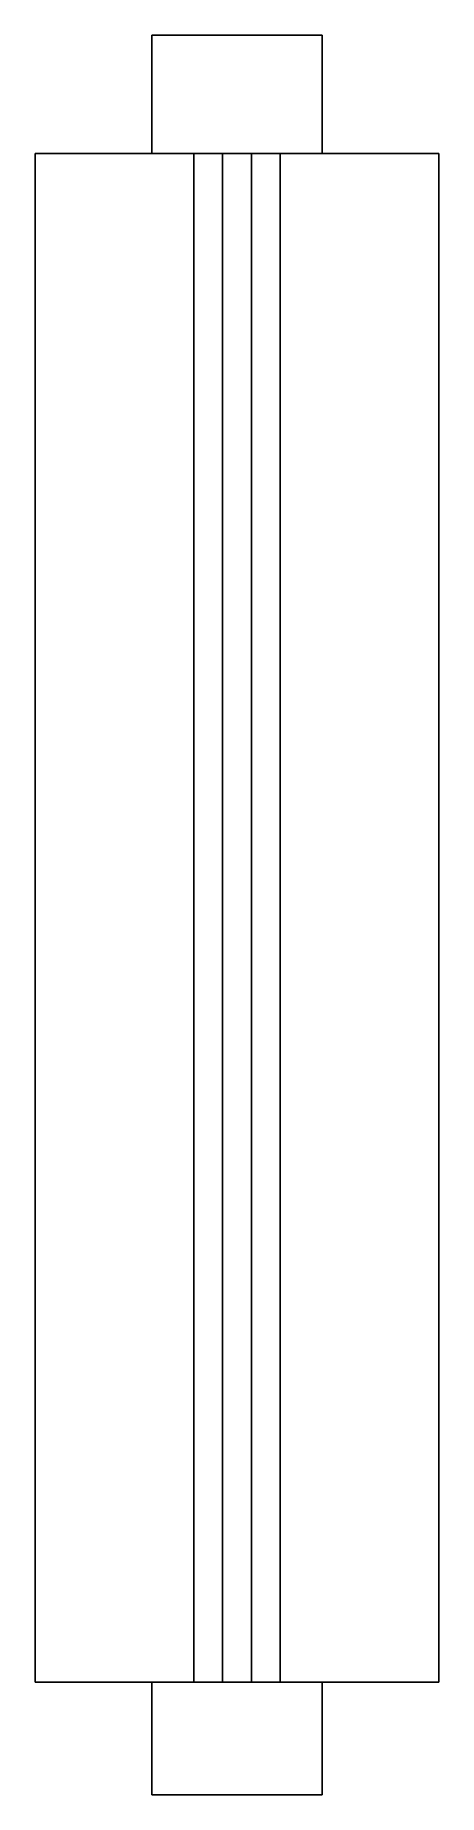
# Model space of a CAD drawing. Header units: metres. Extents: x 0 to 14, y -61 to 0.
import ezdxf

# ---------------------------------------------------------------- set-up
doc = ezdxf.new("R2010")
doc.units = ezdxf.units.M

msp = doc.modelspace()

# ---------------------------------------------------------------- linework, layer by layer
for points in [[(4.05, 0), (4.055, 0), (4.06, 0), (4.066, 0), (4.075, 0), (4.091, 0), (4.106, 0), (4.122, 0), (4.146, 0), (4.172, 0), (4.197, 0), (4.226, 0), (4.261, 0), (4.297, 0), (4.332, 0), (4.374, 0), (4.419, 0), (4.464, 0), (4.51, 0), (4.563, 0), (4.617, 0), (4.671, 0), (4.729, 0), (4.791, 0), (4.852, 0), (4.914, 0), (4.983, 0), (5.052, 0), (5.121, 0), (5.193, 0), (5.269, 0), (5.344, 0), (5.42, 0), (5.5, 0), (5.581, 0), (5.662, 0), (5.744, 0), (5.83, 0), (5.916, 0), (6.001, 0), (6.089, 0), (6.178, 0), (6.267, 0), (6.357, 0), (6.448, 0), (6.539, 0), (6.631, 0), (6.723, 0), (6.815, 0), (6.908, 0), (7, 0)], [(4.05, -4.1), (4.05, -4.018), (4.05, -3.936), (4.05, -3.854), (4.05, -3.772), (4.05, -3.69), (4.05, -3.608), (4.05, -3.526), (4.05, -3.444), (4.05, -3.362), (4.05, -3.28), (4.05, -3.198), (4.05, -3.116), (4.05, -3.034), (4.05, -2.952), (4.05, -2.87), (4.05, -2.788), (4.05, -2.706), (4.05, -2.624), (4.05, -2.542), (4.05, -2.46), (4.05, -2.378), (4.05, -2.296), (4.05, -2.214), (4.05, -2.132), (4.05, -2.05), (4.05, -1.968), (4.05, -1.886), (4.05, -1.804), (4.05, -1.722), (4.05, -1.64), (4.05, -1.558), (4.05, -1.476), (4.05, -1.394), (4.05, -1.312), (4.05, -1.23), (4.05, -1.148), (4.05, -1.066), (4.05, -0.984), (4.05, -0.902), (4.05, -0.82), (4.05, -0.738), (4.05, -0.656), (4.05, -0.574), (4.05, -0.492), (4.05, -0.41), (4.05, -0.328), (4.05, -0.246), (4.05, -0.164), (4.05, -0.082), (4.05, 0)], [(7, 0), (7.092, 0), (7.185, 0), (7.277, 0), (7.369, 0), (7.461, 0), (7.552, 0), (7.643, 0), (7.733, 0), (7.822, 0), (7.911, 0), (7.999, 0), (8.084, 0), (8.17, 0), (8.256, 0), (8.338, 0), (8.419, 0), (8.5, 0), (8.58, 0), (8.656, 0), (8.731, 0), (8.807, 0), (8.879, 0), (8.948, 0), (9.017, 0), (9.086, 0), (9.148, 0), (9.209, 0), (9.271, 0), (9.329, 0), (9.383, 0), (9.437, 0), (9.49, 0), (9.536, 0), (9.581, 0), (9.626, 0), (9.668, 0), (9.703, 0), (9.739, 0), (9.774, 0), (9.803, 0), (9.828, 0), (9.854, 0), (9.878, 0), (9.894, 0), (9.909, 0), (9.925, 0), (9.934, 0), (9.94, 0), (9.945, 0), (9.95, 0)], [(9.95, -4.1), (9.95, -4.018), (9.95, -3.936), (9.95, -3.854), (9.95, -3.772), (9.95, -3.69), (9.95, -3.608), (9.95, -3.526), (9.95, -3.444), (9.95, -3.362), (9.95, -3.28), (9.95, -3.198), (9.95, -3.116), (9.95, -3.034), (9.95, -2.952), (9.95, -2.87), (9.95, -2.788), (9.95, -2.706), (9.95, -2.624), (9.95, -2.542), (9.95, -2.46), (9.95, -2.378), (9.95, -2.296), (9.95, -2.214), (9.95, -2.132), (9.95, -2.05), (9.95, -1.968), (9.95, -1.886), (9.95, -1.804), (9.95, -1.722), (9.95, -1.64), (9.95, -1.558), (9.95, -1.476), (9.95, -1.394), (9.95, -1.312), (9.95, -1.23), (9.95, -1.148), (9.95, -1.066), (9.95, -0.984), (9.95, -0.902), (9.95, -0.82), (9.95, -0.738), (9.95, -0.656), (9.95, -0.574), (9.95, -0.492), (9.95, -0.41), (9.95, -0.328), (9.95, -0.246), (9.95, -0.164), (9.95, -0.082), (9.95, 0)], [(0, -57.1), (0, -56.04), (0, -54.98), (0, -53.92), (0, -52.86), (0, -51.8), (0, -50.74), (0, -49.68), (0, -48.62), (0, -47.56), (0, -46.5), (0, -45.44), (0, -44.38), (0, -43.32), (0, -42.26), (0, -41.2), (0, -40.14), (0, -39.08), (0, -38.02), (0, -36.96), (0, -35.9), (0, -34.84), (0, -33.78), (0, -32.72), (0, -31.66), (0, -30.6), (0, -29.54), (0, -28.48), (0, -27.42), (0, -26.36), (0, -25.3), (0, -24.24), (0, -23.18), (0, -22.12), (0, -21.06), (0, -20), (0, -18.94), (0, -17.88), (0, -16.82), (0, -15.76), (0, -14.7), (0, -13.64), (0, -12.58), (0, -11.52), (0, -10.46), (0, -9.4), (0, -8.34), (0, -7.28), (0, -6.22), (0, -5.16), (0, -4.1)], [(4.278, -4.1), (4.13, -4.1), (3.981, -4.1), (3.833, -4.1), (3.688, -4.1), (3.546, -4.1), (3.404, -4.1), (3.262, -4.1), (3.126, -4.1), (2.992, -4.1), (2.857, -4.1), (2.725, -4.1), (2.599, -4.1), (2.473, -4.1), (2.347, -4.1), (2.227, -4.1), (2.11, -4.1), (1.993, -4.1), (1.877, -4.1), (1.77, -4.1), (1.663, -4.1), (1.556, -4.1), (1.455, -4.1), (1.359, -4.1), (1.263, -4.1), (1.167, -4.1), (1.082, -4.1), (0.997, -4.1), (0.912, -4.1), (0.832, -4.1), (0.76, -4.1), (0.687, -4.1), (0.614, -4.1), (0.552, -4.1), (0.492, -4.1), (0.431, -4.1), (0.375, -4.1), (0.328, -4.1), (0.28, -4.1), (0.233, -4.1), (0.195, -4.1), (0.161, -4.1), (0.127, -4.1), (0.095, -4.1), (0.074, -4.1), (0.054, -4.1), (0.033, -4.1), (0.021, -4.1), (0.014, -4.1), (0.007, -4.1), (0, -4.1)], [(4.278, -4.1), (4.32, -4.1), (4.362, -4.1), (4.405, -4.1), (4.446, -4.1), (4.487, -4.1), (4.527, -4.1), (4.568, -4.1), (4.607, -4.1), (4.645, -4.1), (4.684, -4.1), (4.721, -4.1), (4.757, -4.1), (4.793, -4.1), (4.83, -4.1), (4.864, -4.1), (4.897, -4.1), (4.931, -4.1), (4.964, -4.1), (4.994, -4.1), (5.025, -4.1), (5.055, -4.1), (5.084, -4.1), (5.112, -4.1), (5.139, -4.1), (5.167, -4.1), (5.191, -4.1), (5.215, -4.1), (5.239, -4.1), (5.262, -4.1), (5.283, -4.1), (5.304, -4.1), (5.325, -4.1), (5.342, -4.1), (5.36, -4.1), (5.377, -4.1), (5.393, -4.1), (5.406, -4.1), (5.42, -4.1), (5.433, -4.1), (5.444, -4.1), (5.454, -4.1), (5.464, -4.1), (5.473, -4.1), (5.479, -4.1), (5.485, -4.1), (5.49, -4.1), (5.494, -4.1), (5.496, -4.1), (5.498, -4.1), (5.5, -4.1)], [(5.5, -57.1), (5.5, -56.04), (5.5, -54.98), (5.5, -53.92), (5.5, -52.86), (5.5, -51.8), (5.5, -50.74), (5.5, -49.68), (5.5, -48.62), (5.5, -47.56), (5.5, -46.5), (5.5, -45.44), (5.5, -44.38), (5.5, -43.32), (5.5, -42.26), (5.5, -41.2), (5.5, -40.14), (5.5, -39.08), (5.5, -38.02), (5.5, -36.96), (5.5, -35.9), (5.5, -34.84), (5.5, -33.78), (5.5, -32.72), (5.5, -31.66), (5.5, -30.6), (5.5, -29.54), (5.5, -28.48), (5.5, -27.42), (5.5, -26.36), (5.5, -25.3), (5.5, -24.24), (5.5, -23.18), (5.5, -22.12), (5.5, -21.06), (5.5, -20), (5.5, -18.94), (5.5, -17.88), (5.5, -16.82), (5.5, -15.76), (5.5, -14.7), (5.5, -13.64), (5.5, -12.58), (5.5, -11.52), (5.5, -10.46), (5.5, -9.4), (5.5, -8.34), (5.5, -7.28), (5.5, -6.22), (5.5, -5.16), (5.5, -4.1)], [(5.5, -4.1), (5.52, -4.1), (5.54, -4.1), (5.56, -4.1), (5.58, -4.1), (5.6, -4.1), (5.62, -4.1), (5.64, -4.1), (5.66, -4.1), (5.68, -4.1), (5.7, -4.1), (5.72, -4.1), (5.74, -4.1), (5.76, -4.1), (5.78, -4.1), (5.8, -4.1), (5.82, -4.1), (5.84, -4.1), (5.86, -4.1), (5.88, -4.1), (5.9, -4.1), (5.92, -4.1), (5.94, -4.1), (5.96, -4.1), (5.98, -4.1), (6, -4.1), (6.02, -4.1), (6.04, -4.1), (6.06, -4.1), (6.08, -4.1), (6.1, -4.1), (6.12, -4.1), (6.14, -4.1), (6.16, -4.1), (6.18, -4.1), (6.2, -4.1), (6.22, -4.1), (6.24, -4.1), (6.26, -4.1), (6.28, -4.1), (6.3, -4.1), (6.32, -4.1), (6.34, -4.1), (6.36, -4.1), (6.38, -4.1), (6.4, -4.1), (6.42, -4.1), (6.44, -4.1), (6.46, -4.1), (6.48, -4.1), (6.5, -4.1)], [(7.5, -4.1), (7.48, -4.1), (7.46, -4.1), (7.44, -4.1), (7.42, -4.1), (7.4, -4.1), (7.38, -4.1), (7.36, -4.1), (7.34, -4.1), (7.32, -4.1), (7.3, -4.1), (7.28, -4.1), (7.26, -4.1), (7.24, -4.1), (7.22, -4.1), (7.2, -4.1), (7.18, -4.1), (7.16, -4.1), (7.14, -4.1), (7.12, -4.1), (7.1, -4.1), (7.08, -4.1), (7.06, -4.1), (7.04, -4.1), (7.02, -4.1), (7, -4.1), (6.98, -4.1), (6.96, -4.1), (6.94, -4.1), (6.92, -4.1), (6.9, -4.1), (6.88, -4.1), (6.86, -4.1), (6.84, -4.1), (6.82, -4.1), (6.8, -4.1), (6.78, -4.1), (6.76, -4.1), (6.74, -4.1), (6.72, -4.1), (6.7, -4.1), (6.68, -4.1), (6.66, -4.1), (6.64, -4.1), (6.62, -4.1), (6.6, -4.1), (6.58, -4.1), (6.56, -4.1), (6.54, -4.1), (6.52, -4.1), (6.5, -4.1)], [(6.5, -4.1), (6.5, -5.16), (6.5, -6.22), (6.5, -7.28), (6.5, -8.34), (6.5, -9.4), (6.5, -10.46), (6.5, -11.52), (6.5, -12.58), (6.5, -13.64), (6.5, -14.7), (6.5, -15.76), (6.5, -16.82), (6.5, -17.88), (6.5, -18.94), (6.5, -20), (6.5, -21.06), (6.5, -22.12), (6.5, -23.18), (6.5, -24.24), (6.5, -25.3), (6.5, -26.36), (6.5, -27.42), (6.5, -28.48), (6.5, -29.54), (6.5, -30.6), (6.5, -31.66), (6.5, -32.72), (6.5, -33.78), (6.5, -34.84), (6.5, -35.9), (6.5, -36.96), (6.5, -38.02), (6.5, -39.08), (6.5, -40.14), (6.5, -41.2), (6.5, -42.26), (6.5, -43.32), (6.5, -44.38), (6.5, -45.44), (6.5, -46.5), (6.5, -47.56), (6.5, -48.62), (6.5, -49.68), (6.5, -50.74), (6.5, -51.8), (6.5, -52.86), (6.5, -53.92), (6.5, -54.98), (6.5, -56.04), (6.5, -57.1)], [(7.5, -57.1), (7.5, -56.04), (7.5, -54.98), (7.5, -53.92), (7.5, -52.86), (7.5, -51.8), (7.5, -50.74), (7.5, -49.68), (7.5, -48.62), (7.5, -47.56), (7.5, -46.5), (7.5, -45.44), (7.5, -44.38), (7.5, -43.32), (7.5, -42.26), (7.5, -41.2), (7.5, -40.14), (7.5, -39.08), (7.5, -38.02), (7.5, -36.96), (7.5, -35.9), (7.5, -34.84), (7.5, -33.78), (7.5, -32.72), (7.5, -31.66), (7.5, -30.6), (7.5, -29.54), (7.5, -28.48), (7.5, -27.42), (7.5, -26.36), (7.5, -25.3), (7.5, -24.24), (7.5, -23.18), (7.5, -22.12), (7.5, -21.06), (7.5, -20), (7.5, -18.94), (7.5, -17.88), (7.5, -16.82), (7.5, -15.76), (7.5, -14.7), (7.5, -13.64), (7.5, -12.58), (7.5, -11.52), (7.5, -10.46), (7.5, -9.4), (7.5, -8.34), (7.5, -7.28), (7.5, -6.22), (7.5, -5.16), (7.5, -4.1)], [(7.5, -4.1), (7.52, -4.1), (7.54, -4.1), (7.56, -4.1), (7.58, -4.1), (7.6, -4.1), (7.62, -4.1), (7.64, -4.1), (7.66, -4.1), (7.68, -4.1), (7.7, -4.1), (7.72, -4.1), (7.74, -4.1), (7.76, -4.1), (7.78, -4.1), (7.8, -4.1), (7.82, -4.1), (7.84, -4.1), (7.86, -4.1), (7.88, -4.1), (7.9, -4.1), (7.92, -4.1), (7.94, -4.1), (7.96, -4.1), (7.98, -4.1), (8, -4.1), (8.02, -4.1), (8.04, -4.1), (8.06, -4.1), (8.08, -4.1), (8.1, -4.1), (8.12, -4.1), (8.14, -4.1), (8.16, -4.1), (8.18, -4.1), (8.2, -4.1), (8.22, -4.1), (8.24, -4.1), (8.26, -4.1), (8.28, -4.1), (8.3, -4.1), (8.32, -4.1), (8.34, -4.1), (8.36, -4.1), (8.38, -4.1), (8.4, -4.1), (8.42, -4.1), (8.44, -4.1), (8.46, -4.1), (8.48, -4.1), (8.5, -4.1)], [(8.5, -4.1), (8.5, -5.16), (8.5, -6.22), (8.5, -7.28), (8.5, -8.34), (8.5, -9.4), (8.5, -10.46), (8.5, -11.52), (8.5, -12.58), (8.5, -13.64), (8.5, -14.7), (8.5, -15.76), (8.5, -16.82), (8.5, -17.88), (8.5, -18.94), (8.5, -20), (8.5, -21.06), (8.5, -22.12), (8.5, -23.18), (8.5, -24.24), (8.5, -25.3), (8.5, -26.36), (8.5, -27.42), (8.5, -28.48), (8.5, -29.54), (8.5, -30.6), (8.5, -31.66), (8.5, -32.72), (8.5, -33.78), (8.5, -34.84), (8.5, -35.9), (8.5, -36.96), (8.5, -38.02), (8.5, -39.08), (8.5, -40.14), (8.5, -41.2), (8.5, -42.26), (8.5, -43.32), (8.5, -44.38), (8.5, -45.44), (8.5, -46.5), (8.5, -47.56), (8.5, -48.62), (8.5, -49.68), (8.5, -50.74), (8.5, -51.8), (8.5, -52.86), (8.5, -53.92), (8.5, -54.98), (8.5, -56.04), (8.5, -57.1)], [(8.5, -4.1), (8.502, -4.1), (8.504, -4.1), (8.506, -4.1), (8.51, -4.1), (8.515, -4.1), (8.521, -4.1), (8.527, -4.1), (8.536, -4.1), (8.546, -4.1), (8.556, -4.1), (8.567, -4.1), (8.58, -4.1), (8.594, -4.1), (8.607, -4.1), (8.623, -4.1), (8.64, -4.1), (8.658, -4.1), (8.675, -4.1), (8.696, -4.1), (8.717, -4.1), (8.738, -4.1), (8.761, -4.1), (8.785, -4.1), (8.809, -4.1), (8.833, -4.1), (8.861, -4.1), (8.888, -4.1), (8.916, -4.1), (8.945, -4.1), (8.975, -4.1), (9.006, -4.1), (9.036, -4.1), (9.069, -4.1), (9.103, -4.1), (9.136, -4.1), (9.17, -4.1), (9.207, -4.1), (9.243, -4.1), (9.279, -4.1), (9.316, -4.1), (9.355, -4.1), (9.393, -4.1), (9.432, -4.1), (9.473, -4.1), (9.513, -4.1), (9.554, -4.1), (9.595, -4.1), (9.638, -4.1), (9.68, -4.1), (9.722, -4.1)], [(14, -4.1), (13.993, -4.1), (13.986, -4.1), (13.979, -4.1), (13.967, -4.1), (13.946, -4.1), (13.926, -4.1), (13.905, -4.1), (13.873, -4.1), (13.839, -4.1), (13.805, -4.1), (13.767, -4.1), (13.72, -4.1), (13.672, -4.1), (13.625, -4.1), (13.569, -4.1), (13.508, -4.1), (13.448, -4.1), (13.386, -4.1), (13.313, -4.1), (13.24, -4.1), (13.168, -4.1), (13.088, -4.1), (13.003, -4.1), (12.918, -4.1), (12.833, -4.1), (12.737, -4.1), (12.641, -4.1), (12.545, -4.1), (12.444, -4.1), (12.337, -4.1), (12.23, -4.1), (12.123, -4.1), (12.007, -4.1), (11.89, -4.1), (11.773, -4.1), (11.653, -4.1), (11.527, -4.1), (11.401, -4.1), (11.275, -4.1), (11.143, -4.1), (11.008, -4.1), (10.874, -4.1), (10.738, -4.1), (10.596, -4.1), (10.454, -4.1), (10.312, -4.1), (10.167, -4.1), (10.019, -4.1), (9.87, -4.1), (9.722, -4.1)], [(14, -57.1), (14, -56.04), (14, -54.98), (14, -53.92), (14, -52.86), (14, -51.8), (14, -50.74), (14, -49.68), (14, -48.62), (14, -47.56), (14, -46.5), (14, -45.44), (14, -44.38), (14, -43.32), (14, -42.26), (14, -41.2), (14, -40.14), (14, -39.08), (14, -38.02), (14, -36.96), (14, -35.9), (14, -34.84), (14, -33.78), (14, -32.72), (14, -31.66), (14, -30.6), (14, -29.54), (14, -28.48), (14, -27.42), (14, -26.36), (14, -25.3), (14, -24.24), (14, -23.18), (14, -22.12), (14, -21.06), (14, -20), (14, -18.94), (14, -17.88), (14, -16.82), (14, -15.76), (14, -14.7), (14, -13.64), (14, -12.58), (14, -11.52), (14, -10.46), (14, -9.4), (14, -8.34), (14, -7.28), (14, -6.22), (14, -5.16), (14, -4.1)], [(4.278, -57.1), (4.13, -57.1), (3.981, -57.1), (3.833, -57.1), (3.688, -57.1), (3.546, -57.1), (3.404, -57.1), (3.262, -57.1), (3.126, -57.1), (2.992, -57.1), (2.857, -57.1), (2.725, -57.1), (2.599, -57.1), (2.473, -57.1), (2.347, -57.1), (2.227, -57.1), (2.11, -57.1), (1.993, -57.1), (1.877, -57.1), (1.77, -57.1), (1.663, -57.1), (1.556, -57.1), (1.455, -57.1), (1.359, -57.1), (1.263, -57.1), (1.167, -57.1), (1.082, -57.1), (0.997, -57.1), (0.912, -57.1), (0.832, -57.1), (0.76, -57.1), (0.687, -57.1), (0.614, -57.1), (0.552, -57.1), (0.492, -57.1), (0.431, -57.1), (0.375, -57.1), (0.328, -57.1), (0.28, -57.1), (0.233, -57.1), (0.195, -57.1), (0.161, -57.1), (0.127, -57.1), (0.095, -57.1), (0.074, -57.1), (0.054, -57.1), (0.033, -57.1), (0.021, -57.1), (0.014, -57.1), (0.007, -57.1), (0, -57.1)], [(4.05, -61), (4.05, -60.922), (4.05, -60.844), (4.05, -60.766), (4.05, -60.688), (4.05, -60.61), (4.05, -60.532), (4.05, -60.454), (4.05, -60.376), (4.05, -60.298), (4.05, -60.22), (4.05, -60.142), (4.05, -60.064), (4.05, -59.986), (4.05, -59.908), (4.05, -59.83), (4.05, -59.752), (4.05, -59.674), (4.05, -59.596), (4.05, -59.518), (4.05, -59.44), (4.05, -59.362), (4.05, -59.284), (4.05, -59.206), (4.05, -59.128), (4.05, -59.05), (4.05, -58.972), (4.05, -58.894), (4.05, -58.816), (4.05, -58.738), (4.05, -58.66), (4.05, -58.582), (4.05, -58.504), (4.05, -58.426), (4.05, -58.348), (4.05, -58.27), (4.05, -58.192), (4.05, -58.114), (4.05, -58.036), (4.05, -57.958), (4.05, -57.88), (4.05, -57.802), (4.05, -57.724), (4.05, -57.646), (4.05, -57.568), (4.05, -57.49), (4.05, -57.412), (4.05, -57.334), (4.05, -57.256), (4.05, -57.178), (4.05, -57.1)], [(5.5, -57.1), (5.498, -57.1), (5.496, -57.1), (5.494, -57.1), (5.49, -57.1), (5.485, -57.1), (5.479, -57.1), (5.473, -57.1), (5.464, -57.1), (5.454, -57.1), (5.444, -57.1), (5.433, -57.1), (5.42, -57.1), (5.406, -57.1), (5.393, -57.1), (5.377, -57.1), (5.36, -57.1), (5.342, -57.1), (5.325, -57.1), (5.304, -57.1), (5.283, -57.1), (5.262, -57.1), (5.239, -57.1), (5.215, -57.1), (5.191, -57.1), (5.167, -57.1), (5.139, -57.1), (5.112, -57.1), (5.084, -57.1), (5.055, -57.1), (5.025, -57.1), (4.994, -57.1), (4.964, -57.1), (4.931, -57.1), (4.897, -57.1), (4.864, -57.1), (4.83, -57.1), (4.793, -57.1), (4.757, -57.1), (4.721, -57.1), (4.684, -57.1), (4.645, -57.1), (4.607, -57.1), (4.568, -57.1), (4.527, -57.1), (4.487, -57.1), (4.446, -57.1), (4.405, -57.1), (4.362, -57.1), (4.32, -57.1), (4.278, -57.1)], [(6.5, -57.1), (6.48, -57.1), (6.46, -57.1), (6.44, -57.1), (6.42, -57.1), (6.4, -57.1), (6.38, -57.1), (6.36, -57.1), (6.34, -57.1), (6.32, -57.1), (6.3, -57.1), (6.28, -57.1), (6.26, -57.1), (6.24, -57.1), (6.22, -57.1), (6.2, -57.1), (6.18, -57.1), (6.16, -57.1), (6.14, -57.1), (6.12, -57.1), (6.1, -57.1), (6.08, -57.1), (6.06, -57.1), (6.04, -57.1), (6.02, -57.1), (6, -57.1), (5.98, -57.1), (5.96, -57.1), (5.94, -57.1), (5.92, -57.1), (5.9, -57.1), (5.88, -57.1), (5.86, -57.1), (5.84, -57.1), (5.82, -57.1), (5.8, -57.1), (5.78, -57.1), (5.76, -57.1), (5.74, -57.1), (5.72, -57.1), (5.7, -57.1), (5.68, -57.1), (5.66, -57.1), (5.64, -57.1), (5.62, -57.1), (5.6, -57.1), (5.58, -57.1), (5.56, -57.1), (5.54, -57.1), (5.52, -57.1), (5.5, -57.1)], [(7.5, -57.1), (7.48, -57.1), (7.46, -57.1), (7.44, -57.1), (7.42, -57.1), (7.4, -57.1), (7.38, -57.1), (7.36, -57.1), (7.34, -57.1), (7.32, -57.1), (7.3, -57.1), (7.28, -57.1), (7.26, -57.1), (7.24, -57.1), (7.22, -57.1), (7.2, -57.1), (7.18, -57.1), (7.16, -57.1), (7.14, -57.1), (7.12, -57.1), (7.1, -57.1), (7.08, -57.1), (7.06, -57.1), (7.04, -57.1), (7.02, -57.1), (7, -57.1), (6.98, -57.1), (6.96, -57.1), (6.94, -57.1), (6.92, -57.1), (6.9, -57.1), (6.88, -57.1), (6.86, -57.1), (6.84, -57.1), (6.82, -57.1), (6.8, -57.1), (6.78, -57.1), (6.76, -57.1), (6.74, -57.1), (6.72, -57.1), (6.7, -57.1), (6.68, -57.1), (6.66, -57.1), (6.64, -57.1), (6.62, -57.1), (6.6, -57.1), (6.58, -57.1), (6.56, -57.1), (6.54, -57.1), (6.52, -57.1), (6.5, -57.1)], [(8.5, -57.1), (8.48, -57.1), (8.46, -57.1), (8.44, -57.1), (8.42, -57.1), (8.4, -57.1), (8.38, -57.1), (8.36, -57.1), (8.34, -57.1), (8.32, -57.1), (8.3, -57.1), (8.28, -57.1), (8.26, -57.1), (8.24, -57.1), (8.22, -57.1), (8.2, -57.1), (8.18, -57.1), (8.16, -57.1), (8.14, -57.1), (8.12, -57.1), (8.1, -57.1), (8.08, -57.1), (8.06, -57.1), (8.04, -57.1), (8.02, -57.1), (8, -57.1), (7.98, -57.1), (7.96, -57.1), (7.94, -57.1), (7.92, -57.1), (7.9, -57.1), (7.88, -57.1), (7.86, -57.1), (7.84, -57.1), (7.82, -57.1), (7.8, -57.1), (7.78, -57.1), (7.76, -57.1), (7.74, -57.1), (7.72, -57.1), (7.7, -57.1), (7.68, -57.1), (7.66, -57.1), (7.64, -57.1), (7.62, -57.1), (7.6, -57.1), (7.58, -57.1), (7.56, -57.1), (7.54, -57.1), (7.52, -57.1), (7.5, -57.1)], [(9.722, -57.1), (9.68, -57.1), (9.638, -57.1), (9.595, -57.1), (9.554, -57.1), (9.513, -57.1), (9.473, -57.1), (9.432, -57.1), (9.393, -57.1), (9.355, -57.1), (9.316, -57.1), (9.279, -57.1), (9.243, -57.1), (9.207, -57.1), (9.17, -57.1), (9.136, -57.1), (9.103, -57.1), (9.069, -57.1), (9.036, -57.1), (9.006, -57.1), (8.975, -57.1), (8.945, -57.1), (8.916, -57.1), (8.888, -57.1), (8.861, -57.1), (8.833, -57.1), (8.809, -57.1), (8.785, -57.1), (8.761, -57.1), (8.738, -57.1), (8.717, -57.1), (8.696, -57.1), (8.675, -57.1), (8.658, -57.1), (8.64, -57.1), (8.623, -57.1), (8.607, -57.1), (8.594, -57.1), (8.58, -57.1), (8.567, -57.1), (8.556, -57.1), (8.546, -57.1), (8.536, -57.1), (8.527, -57.1), (8.521, -57.1), (8.515, -57.1), (8.51, -57.1), (8.506, -57.1), (8.504, -57.1), (8.502, -57.1), (8.5, -57.1)], [(14, -57.1), (13.993, -57.1), (13.986, -57.1), (13.979, -57.1), (13.967, -57.1), (13.946, -57.1), (13.926, -57.1), (13.905, -57.1), (13.873, -57.1), (13.839, -57.1), (13.805, -57.1), (13.767, -57.1), (13.72, -57.1), (13.672, -57.1), (13.625, -57.1), (13.569, -57.1), (13.508, -57.1), (13.448, -57.1), (13.386, -57.1), (13.313, -57.1), (13.24, -57.1), (13.168, -57.1), (13.088, -57.1), (13.003, -57.1), (12.918, -57.1), (12.833, -57.1), (12.737, -57.1), (12.641, -57.1), (12.545, -57.1), (12.444, -57.1), (12.337, -57.1), (12.23, -57.1), (12.123, -57.1), (12.007, -57.1), (11.89, -57.1), (11.773, -57.1), (11.653, -57.1), (11.527, -57.1), (11.401, -57.1), (11.275, -57.1), (11.143, -57.1), (11.008, -57.1), (10.874, -57.1), (10.738, -57.1), (10.596, -57.1), (10.454, -57.1), (10.312, -57.1), (10.167, -57.1), (10.019, -57.1), (9.87, -57.1), (9.722, -57.1)], [(9.95, -61), (9.95, -60.922), (9.95, -60.844), (9.95, -60.766), (9.95, -60.688), (9.95, -60.61), (9.95, -60.532), (9.95, -60.454), (9.95, -60.376), (9.95, -60.298), (9.95, -60.22), (9.95, -60.142), (9.95, -60.064), (9.95, -59.986), (9.95, -59.908), (9.95, -59.83), (9.95, -59.752), (9.95, -59.674), (9.95, -59.596), (9.95, -59.518), (9.95, -59.44), (9.95, -59.362), (9.95, -59.284), (9.95, -59.206), (9.95, -59.128), (9.95, -59.05), (9.95, -58.972), (9.95, -58.894), (9.95, -58.816), (9.95, -58.738), (9.95, -58.66), (9.95, -58.582), (9.95, -58.504), (9.95, -58.426), (9.95, -58.348), (9.95, -58.27), (9.95, -58.192), (9.95, -58.114), (9.95, -58.036), (9.95, -57.958), (9.95, -57.88), (9.95, -57.802), (9.95, -57.724), (9.95, -57.646), (9.95, -57.568), (9.95, -57.49), (9.95, -57.412), (9.95, -57.334), (9.95, -57.256), (9.95, -57.178), (9.95, -57.1)], [(4.05, -61), (4.055, -61), (4.06, -61), (4.066, -61), (4.075, -61), (4.091, -61), (4.106, -61), (4.122, -61), (4.146, -61), (4.172, -61), (4.197, -61), (4.226, -61), (4.261, -61), (4.297, -61), (4.332, -61), (4.374, -61), (4.419, -61), (4.464, -61), (4.51, -61), (4.563, -61), (4.617, -61), (4.671, -61), (4.729, -61), (4.791, -61), (4.852, -61), (4.914, -61), (4.983, -61), (5.052, -61), (5.121, -61), (5.193, -61), (5.269, -61), (5.344, -61), (5.42, -61), (5.5, -61), (5.581, -61), (5.662, -61), (5.744, -61), (5.83, -61), (5.916, -61), (6.001, -61), (6.089, -61), (6.178, -61), (6.267, -61), (6.357, -61), (6.448, -61), (6.539, -61), (6.631, -61), (6.723, -61), (6.815, -61), (6.908, -61), (7, -61)], [(7, -61), (7.092, -61), (7.185, -61), (7.277, -61), (7.369, -61), (7.461, -61), (7.552, -61), (7.643, -61), (7.733, -61), (7.822, -61), (7.911, -61), (7.999, -61), (8.084, -61), (8.17, -61), (8.256, -61), (8.338, -61), (8.419, -61), (8.5, -61), (8.58, -61), (8.656, -61), (8.731, -61), (8.807, -61), (8.879, -61), (8.948, -61), (9.017, -61), (9.086, -61), (9.148, -61), (9.209, -61), (9.271, -61), (9.329, -61), (9.383, -61), (9.437, -61), (9.49, -61), (9.536, -61), (9.581, -61), (9.626, -61), (9.668, -61), (9.703, -61), (9.739, -61), (9.774, -61), (9.803, -61), (9.828, -61), (9.854, -61), (9.878, -61), (9.894, -61), (9.909, -61), (9.925, -61), (9.934, -61), (9.94, -61), (9.945, -61), (9.95, -61)]]:
    msp.add_lwpolyline(points)

doc.saveas('drawing.dxf')
